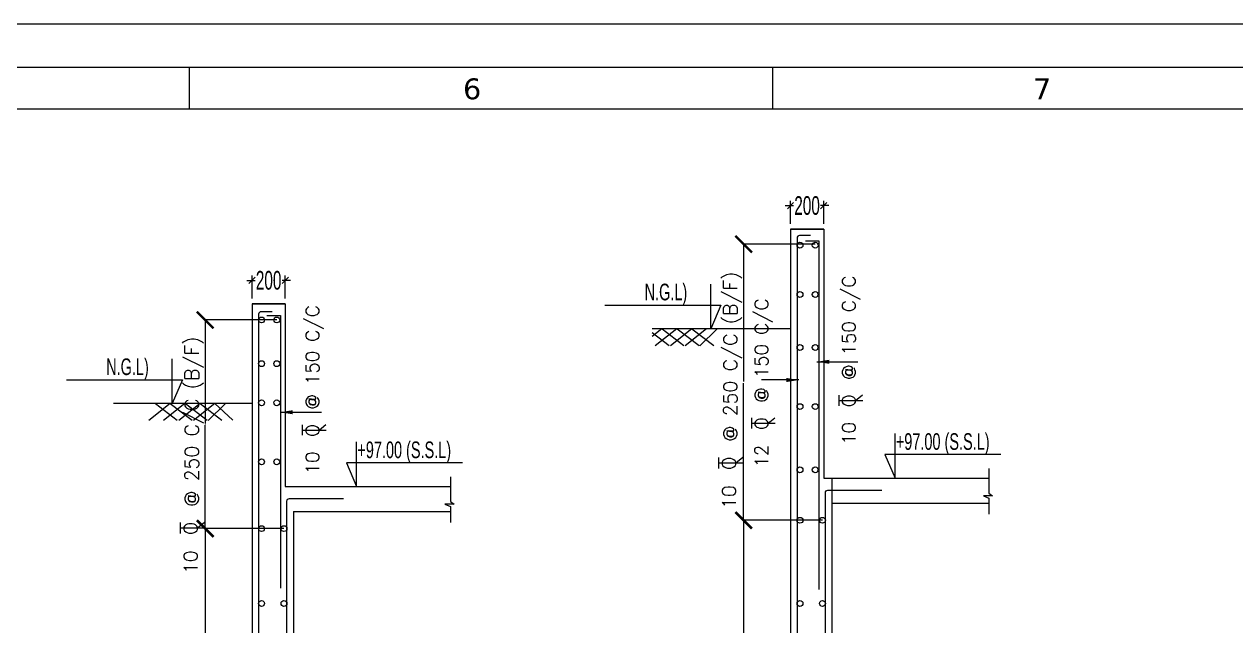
# Model space of a CAD drawing. Extents: x 1878645 to 3043969, y -1160829 to -603973.
# Drawn here: x 2225822 to 2233115, y -709148 to -705527 of the extents above; entities that cross this region are included whole.
import ezdxf
from ezdxf.enums import TextEntityAlignment as Align

# ---------------------------------------------------------------- set-up
doc = ezdxf.new("R2010")
doc.units = 0
doc.header["$LTSCALE"] = 100
doc.header["$PDMODE"] = 66
doc.linetypes.add('CONTINOUS', pattern=[0])
doc.linetypes.add('CONTINULUS', pattern=[0])
doc.layers.get('Defpoints').update_dxf_attribs({"lineweight": 0})
for name, color, linetype in [('C-REINF-DOT', 2, 'Continuous'), ('C-RETAINING WALL DETAILS', 4, 'Continuous'), ('C-T6-T7- PCC HATCH', 8, 'CONTINOUS'), ('CDIM', 3, 'Continuous'), ('Dim', 3, 'Continuous'), ('REINF', 5, 'Continuous'), ('S-DIM', 9, 'Continuous'), ('S-LEVEL MARK', 4, 'Continuous')]:
    doc.layers.add(name, color=color, linetype=linetype)
doc.layers.add('STR-DIM', color=1, linetype='CONTINOUS', lineweight=5)
doc.styles.add('ROMANS', font='simplex.shx', dxfattribs={"width": 0.75})
doc.styles.add('SOBHA', font='swisscl.ttf')
doc.styles.add('sobha.sed', font='swisscl.ttf', dxfattribs={"width": 0.8})
doc.styles.get("Standard").update_dxf_attribs({"font": 'verdana.ttf'})
doc.dimstyles.new('mm ond feet with line', dxfattribs={"dimtxt": 200, "dimasz": 100, "dimexe": 0.18, "dimexo": 0.0625, "dimgap": 0.09, "dimtad": 0, "dimdec": 0, "dimzin": 0, "dimdsep": 46, "dimtxsty": 'Standard', "dimblk": 'ARCHTICK', "dimcen": 0, "dimclrd": 8, "dimclre": 8, "dimclrt": 7, "dimadec": 0, "dimazin": 0, "dimtfac": 1, "dimtdec": 0, "dimtofl": 0, "dimtmove": 0, "dimatfit": 3, "dimfxl": 1, "dimtolj": 1, "dimtzin": 0, "dimarcsym": 0})
doc.dimstyles.new('S-25 MM', dxfattribs={"dimscale": 25, "dimtxt": 2.5, "dimasz": 1.5, "dimexe": 1.15, "dimexo": 1.25, "dimgap": 0.1, "dimtad": 0, "dimdec": 0, "dimrnd": 0.0005, "dimzin": 0, "dimdsep": 46, "dimtxsty": 'sobha.sed', "dimblk": 'OBLIQUE', "dimcen": 0.09, "dimdle": 1.25, "dimclrd": 8, "dimclre": 8, "dimclrt": 6, "dimadec": 0, "dimazin": 0, "dimtfac": 1, "dimtdec": 0, "dimtofl": 0, "dimtmove": 1, "dimatfit": 3, "dimfxl": 1, "dimtolj": 1, "dimtzin": 0, "dimlwd": -1, "dimlwe": -1, "dimarcsym": 0})

# ---------------------------------------------------------------- blocks, each defined once
blk = doc.blocks.new('_OBLIQUE')
at = {"color": 0, "linetype": 'ByBlock'}
blk.add_line((-0.5, -0.5), (0.5, 0.5), dxfattribs=at)
blk = doc.blocks.new('*D118')
at = {"layer": 'Defpoints', "color": 0, "transparency": 16777216}
for p in [(2227193, -707069.3), (2227193, -707210.3), (2227393, -707210.3)]:
    blk.add_point(p, dxfattribs=at)
at = {"layer": 'Dim', "color": 8, "transparency": 16777216}
for p, q in [((2227193, -707179.1), (2227193, -707040.5)), ((2227393, -707179.1), (2227393, -707040.5)), ((2227161.8, -707069.3), (2227211.9, -707069.3)), ((2227424.3, -707069.3), (2227374.1, -707069.3))]:
    blk.add_line(p, q, dxfattribs=at)
at = {"layer": 'Dim', "color": 8, "transparency": 16777216, "xscale": 37.5, "yscale": 37.5, "zscale": 37.5, "rotation": 180}
blk.add_blockref('_OBLIQUE', (2227193, -707069.3), dxfattribs=at)
at = {"layer": 'Dim', "color": 8, "transparency": 16777216, "xscale": 37.5, "yscale": 37.5, "zscale": 37.5}
blk.add_blockref('_OBLIQUE', (2227393, -707069.3), dxfattribs=at)
at = {"layer": 'Dim', "color": 6, "transparency": 16777216, "insert": (2227293, -707069.3), "char_height": 112.5, "attachment_point": 5, "style": 'sobha.sed'}
blk.add_mtext('\\A1;200', dxfattribs=at)
blk = doc.blocks.new('*D121')
at = {"layer": 'Defpoints', "color": 0, "transparency": 16777216}
for p in [(2230434.2, -706619.3), (2230434.2, -706760.3), (2230634.2, -706760.3)]:
    blk.add_point(p, dxfattribs=at)
at = {"layer": 'Dim', "color": 8, "transparency": 16777216}
for p, q in [((2230434.2, -706729.1), (2230434.2, -706590.5)), ((2230634.2, -706729.1), (2230634.2, -706590.5)), ((2230402.9, -706619.3), (2230453.1, -706619.3)), ((2230665.4, -706619.3), (2230615.3, -706619.3))]:
    blk.add_line(p, q, dxfattribs=at)
at = {"layer": 'Dim', "color": 8, "transparency": 16777216, "xscale": 37.5, "yscale": 37.5, "zscale": 37.5, "rotation": 180}
blk.add_blockref('_OBLIQUE', (2230434.2, -706619.3), dxfattribs=at)
at = {"layer": 'Dim', "color": 8, "transparency": 16777216, "xscale": 37.5, "yscale": 37.5, "zscale": 37.5}
blk.add_blockref('_OBLIQUE', (2230634.2, -706619.3), dxfattribs=at)
at = {"layer": 'Dim', "color": 6, "transparency": 16777216, "insert": (2230534.2, -706619.3), "char_height": 112.5, "attachment_point": 5, "style": 'sobha.sed'}
blk.add_mtext('\\A1;200', dxfattribs=at)
blk = doc.blocks.new('_ARCHTICK')
at = {"color": 0, "linetype": 'ByBlock', "const_width": 0.15}
blk.add_lwpolyline([(-0.5, -0.5), (0.5, 0.5)], dxfattribs=at)
blk = doc.blocks.new('*D155')
at = {"layer": 'Defpoints', "color": 0, "ltscale": 0.001, "transparency": 16777216}
for p in [(2226911.3, -708563.5), (2227385.5, -708563.5), (2227385.5, -713333.2)]:
    blk.add_point(p, dxfattribs=at)
at = {"layer": 'Dim', "color": 8, "lineweight": -2, "ltscale": 0.001, "transparency": 16777216}
for p, q in [((2227385.4, -708563.5), (2226911.1, -708563.5)), ((2226911.3, -708563.5), (2226911.3, -710940.8)), ((2226911.3, -713333.2), (2226911.3, -710955.8)), ((2227385.4, -713333.2), (2226911.1, -713333.2))]:
    blk.add_line(p, q, dxfattribs=at)
at = {"layer": 'Dim', "color": 8, "lineweight": -2, "ltscale": 0.001, "transparency": 16777216, "xscale": 100, "yscale": 100, "zscale": 100}
for p, rotation in [((2226911.3, -708563.5), 90), ((2226911.3, -713333.2), 270)]:
    blk.add_blockref('_ARCHTICK', p, dxfattribs=dict(at, rotation=rotation))
at = {"layer": 'Dim', "color": 7, "ltscale": 0.001, "transparency": 16777216, "insert": (2226911.3, -710948.3), "char_height": 4.5, "attachment_point": 5, "rotation": 90}
blk.add_mtext('\\A1;2385', dxfattribs=at)
blk = doc.blocks.new('*D159')
at = {"layer": 'Defpoints', "color": 0, "ltscale": 0.001, "transparency": 16777216}
for p in [(2230152.5, -708513.5), (2230626.7, -708513.5), (2230626.7, -713333.2)]:
    blk.add_point(p, dxfattribs=at)
at = {"layer": 'Dim', "color": 8, "lineweight": -2, "ltscale": 0.001, "transparency": 16777216}
for p, q in [((2230626.6, -708513.5), (2230152.3, -708513.5)), ((2230152.5, -708513.5), (2230152.5, -710915.8)), ((2230152.5, -713333.2), (2230152.5, -710930.8)), ((2230626.6, -713333.2), (2230152.3, -713333.2))]:
    blk.add_line(p, q, dxfattribs=at)
at = {"layer": 'Dim', "color": 8, "lineweight": -2, "ltscale": 0.001, "transparency": 16777216, "xscale": 100, "yscale": 100, "zscale": 100}
for p, rotation in [((2230152.5, -708513.5), 90), ((2230152.5, -713333.2), 270)]:
    blk.add_blockref('_ARCHTICK', p, dxfattribs=dict(at, rotation=rotation))
at = {"layer": 'Dim', "color": 7, "ltscale": 0.001, "transparency": 16777216, "insert": (2230152.5, -710923.3), "char_height": 4.5, "attachment_point": 5, "rotation": 90}
blk.add_mtext('\\A1;2410', dxfattribs=at)
blk = doc.blocks.new('*D1019')
at = {"layer": 'Defpoints', "color": 0, "ltscale": 0.001, "transparency": 16777216}
for p in [(2226911.3, -707307.6), (2227342, -707307.6), (2227250.4, -708563.5)]:
    blk.add_point(p, dxfattribs=at)
at = {"layer": 'Dim', "color": 8, "lineweight": -2, "ltscale": 0.001, "transparency": 16777216}
for p, q in [((2227341.9, -707307.6), (2226911.1, -707307.6)), ((2226911.3, -707307.6), (2226911.3, -707929.9)), ((2226911.3, -708563.5), (2226911.3, -707941.1)), ((2227250.4, -708563.5), (2226911.1, -708563.5))]:
    blk.add_line(p, q, dxfattribs=at)
at = {"layer": 'Dim', "color": 8, "lineweight": -2, "ltscale": 0.001, "transparency": 16777216, "xscale": 100, "yscale": 100, "zscale": 100}
for p, rotation in [((2226911.3, -707307.6), 90), ((2226911.3, -708563.5), 270)]:
    blk.add_blockref('_ARCHTICK', p, dxfattribs=dict(at, rotation=rotation))
at = {"layer": 'Dim', "color": 7, "ltscale": 0.001, "transparency": 16777216, "insert": (2226911.3, -707935.5), "char_height": 4.5, "attachment_point": 5, "rotation": 90}
blk.add_mtext('\\A1;628', dxfattribs=at)
blk = doc.blocks.new('TOR')
at = {"color": 2}
for p, q in [((-1.08, 3.13), (0.9, 3.13)), ((-0.09, 3.13), (-0.09, -1.3)), ((-0.09, 0.04), (0.95, -1.24))]:
    blk.add_line(p, q, dxfattribs=at)
at = {"color": 2, "style": 'ROMANS'}
blk.add_text('O', height=2.5, dxfattribs=at).set_placement((-1.35, 0.04))
blk.add_attdef('TOR', text='', height=2.5, dxfattribs=at).set_placement((-4.14, 0.04), align=Align.RIGHT)
blk.add_attdef('DIST', (3.77, 0.04), '', height=2.5, dxfattribs=at)
blk = doc.blocks.new('*D1020')
at = {"layer": 'Defpoints', "color": 0, "ltscale": 0.001, "transparency": 16777216}
for p in [(2230152.5, -706851.4), (2230583.2, -706851.4), (2230491.6, -708513.5)]:
    blk.add_point(p, dxfattribs=at)
at = {"layer": 'Dim', "color": 8, "lineweight": -2, "ltscale": 0.001, "transparency": 16777216}
for p, q in [((2230583.1, -706851.4), (2230152.3, -706851.4)), ((2230152.5, -706851.4), (2230152.5, -707676.9)), ((2230152.5, -708513.5), (2230152.5, -707687.9)), ((2230491.6, -708513.5), (2230152.3, -708513.5))]:
    blk.add_line(p, q, dxfattribs=at)
at = {"layer": 'Dim', "color": 8, "lineweight": -2, "ltscale": 0.001, "transparency": 16777216, "xscale": 100, "yscale": 100, "zscale": 100}
for p, rotation in [((2230152.5, -706851.4), 90), ((2230152.5, -708513.5), 270)]:
    blk.add_blockref('_ARCHTICK', p, dxfattribs=dict(at, rotation=rotation))
at = {"layer": 'Dim', "color": 7, "ltscale": 0.001, "transparency": 16777216, "insert": (2230152.5, -707682.4), "char_height": 4.5, "attachment_point": 5, "rotation": 90}
blk.add_mtext('\\A1;831', dxfattribs=at)

msp = doc.modelspace()

# ---------------------------------------------------------------- linework, layer by layer
at = {"color": 35}
msp.add_line((2237458.71243, -705527.26406), (2209009.38006, -705527.26406), dxfattribs=at)
for p, q in [((2237197.89345, -705788.08304), (2209260.16754, -705788.08304)), ((2226815.29154, -705788.08304), (2226815.29154, -706038.87053)), ((2230326.31634, -705788.08304), (2230326.31634, -706038.87053)), ((2237197.89345, -706038.87053), (2209510.95503, -706038.87053))]:
    msp.add_line(p, q)
at = {"layer": 'C-REINF-DOT', "color": 7}
for centre in [(2230491.61727, -706857.56775), (2230583.16967, -706857.56775), (2230491.61727, -707153.96864), (2230583.16967, -707153.96864), (2227250.44023, -707307.56775), (2227341.99263, -707307.56775), (2230491.61727, -707473.09414), (2230583.16967, -707473.09414), (2227250.44023, -707570.48662), (2227341.99263, -707570.48662), (2227250.44023, -707805.90707), (2227341.99263, -707805.90707), (2230491.61727, -707828.8406), (2230583.16967, -707828.8406), (2227250.44023, -708161.65353), (2227341.99263, -708161.65353), (2230491.61727, -708209.69857), (2230583.16967, -708209.69857), (2230491.61727, -708513.45499), (2230626.68748, -708513.45499), (2227250.44023, -708563.45499), (2227385.51043, -708563.45499), (2227250.44023, -709013.84017), (2227385.51043, -709013.84017), (2230491.61727, -709013.84017), (2230626.68748, -709013.84017)]:
    msp.add_circle(centre, 17.5, dxfattribs=at)
at = {"layer": 'C-RETAINING WALL DETAILS', "color": 2}
for p, q in [((2230434.18748, -706760.34746), (2230434.18748, -713410.34746)), ((2230634.18748, -706760.34746), (2230434.18748, -706760.34746)), ((2230434.18748, -706760.34746), (2230634.18748, -706760.34746)), ((2230634.18748, -706760.34746), (2230634.18748, -708260.34746)), ((2227193.01043, -707210.34746), (2227193.01043, -713410.34746)), ((2227393.01043, -707210.34746), (2227193.01043, -707210.34746)), ((2227193.01043, -707210.34746), (2227393.01043, -707210.34746)), ((2227393.01043, -707210.34746), (2227393.01043, -708310.34746)), ((2230634.18748, -708260.34746), (2231628.64245, -708260.34746)), ((2230634.18748, -708260.34746), (2231628.64245, -708260.34746)), ((2230684.18748, -708260.34746), (2230684.18748, -713410.34746)), ((2227393.01043, -708310.34746), (2228387.46541, -708310.34746)), ((2227393.01043, -708310.34746), (2228387.46541, -708310.34746)), ((2230684.18748, -708410.34746), (2231628.64245, -708410.34746)), ((2227443.01043, -708460.34746), (2228387.46541, -708460.34746)), ((2227443.01043, -708460.34746), (2227443.01043, -713410.34746))]:
    msp.add_line(p, q, dxfattribs=at)
at = {"layer": 'C-T6-T7- PCC HATCH', "color": 8, "linetype": 'CONTINULUS'}
for p, q in [((2229659.72778, -707360.34746), (2229601.17115, -707407.07951)), ((2230434.18748, -707360.34746), (2229601.17115, -707360.34746)), ((2229601.17115, -707382.87179), (2229703.19038, -707460.47417)), ((2229749.36976, -707360.34746), (2229620.73865, -707463.00356)), ((2229661.20175, -707360.34746), (2229792.83236, -707460.47417)), ((2229840.51804, -707360.34746), (2229711.88693, -707463.00356)), ((2229752.35003, -707360.34746), (2229883.98064, -707460.47417)), ((2229928.65372, -707360.34746), (2229800.02261, -707463.00356)), ((2229840.48571, -707360.34746), (2229972.11632, -707460.47417)), ((2229993.2957, -707360.34746), (2229889.66459, -707463.00356)), ((2227193.01043, -707810.34746), (2226359.99411, -707810.34746)), ((2226699.74739, -707810.34746), (2226571.11628, -707913.00356)), ((2226611.57938, -707810.34746), (2226743.20999, -707910.47417)), ((2226789.38937, -707810.34746), (2226660.75826, -707913.00356)), ((2226701.22136, -707810.34746), (2226832.85197, -707910.47417)), ((2226880.53764, -707810.34746), (2226751.90653, -707913.00356)), ((2226792.36963, -707810.34746), (2226924.00024, -707910.47417)), ((2226968.67332, -707810.34746), (2226840.04221, -707913.00356)), ((2226880.50531, -707810.34746), (2227012.13592, -707910.47417)), ((2227033.3153, -707810.34746), (2226929.68419, -707913.00356)), ((2226970.14729, -707810.34746), (2227076.7779, -707910.47417))]:
    msp.add_line(p, q, dxfattribs=at)
at = {"layer": 'REINF'}
for points in [[(2230555.59361, -706799.05934), (2230489.18748, -706799.05934, 0.4142135624), (2230474.18748, -706814.05934), (2230474.18748, -710806.69286)], [(2227314.41657, -707257.75463), (2227248.01043, -707257.75463, 0.4142135624), (2227233.01043, -707272.75463), (2227233.01043, -710806.69286)], [(2230944.18748, -713680.34746), (2230659.18748, -713680.34746, -0.4142135624), (2230644.18748, -713665.34746), (2230644.18748, -708347.12845, -0.4142135624), (2230659.18748, -708332.12845), (2230984.18748, -708332.12845)], [(2227703.01043, -713680.34746), (2227418.01043, -713680.34746, -0.4142135624), (2227403.01043, -713665.34746), (2227403.01043, -708397.12845, -0.4142135624), (2227418.01043, -708382.12845), (2227743.01043, -708382.12845)]]:
    msp.add_lwpolyline(points, format="xyb", dxfattribs=at)
for points in [[(2230524.22284, -706830.92689), (2230604.66072, -706830.92689), (2230604.66072, -708930.59305)], [(2227283.04579, -707280.92689), (2227363.48367, -707280.92689), (2227363.48367, -708920.99429)]]:
    msp.add_lwpolyline(points, dxfattribs=at)
at = {"layer": 'S-DIM', "linetype": 'Continuous'}
for points in [[(2231628.64245, -708202.355), (2231628.64245, -708350.59362), (2231650.18411, -708366.99468), (2231595.81706, -708366.99468), (2231628.64245, -708380.32057), (2231628.64245, -708476.47074)], [(2228387.46541, -708252.355), (2228387.46541, -708400.59362), (2228409.00707, -708416.99468), (2228354.64001, -708416.99468), (2228387.46541, -708430.32057), (2228387.46541, -708526.47074)]]:
    msp.add_lwpolyline(points, dxfattribs=at)
at = {"layer": 'S-LEVEL MARK', "color": 1, "linetype": 'CONTINULUS'}
for points in [[(2229316.68818, -707218.22193), (2230015.20399, -707218.22193), (2229954.11102, -707360.34746), (2229954.11102, -707091.7024)], [(2226075.51114, -707668.22193), (2226774.02695, -707668.22193), (2226712.93398, -707810.34746), (2226712.93398, -707541.7024)], [(2231701.4683, -708118.22193), (2231002.95249, -708118.22193), (2231064.04546, -708260.34746), (2231064.04546, -707991.7024)], [(2228460.29126, -708168.22193), (2227761.77545, -708168.22193), (2227822.86842, -708310.34746), (2227822.86842, -708041.7024)]]:
    msp.add_lwpolyline(points, dxfattribs=at)

# ---------------------------------------------------------------- block references
at = {"layer": 'CDIM'}
ref = msp.add_blockref('TOR', (2230107.36767, -708164.84773), dxfattribs=dict(at, xscale=33.17760000000335, yscale=33.17760000000335, zscale=33.17760000000335, rotation=90))
ref.add_attrib('TOR', '10', dxfattribs={"layer": '0', "color": 7, "height": 82.944, "rotation": 90, "style": 'ROMANS'}).set_placement((2230106.1655, -708302.35971), align=Align.RIGHT)
ref.add_attrib('DIST', '@ 250 C/C (B/F) ', (2230113.53441, -708039.74728), dxfattribs={"layer": '0', "color": 7, "height": 82.944, "rotation": 90, "style": 'ROMANS'})
at = {"layer": 'CDIM', "color": 7}
ref = msp.add_blockref('TOR', (2230827.59147, -707789.02301), dxfattribs=dict(at, xscale=32, yscale=32, zscale=32, rotation=89.99999999998404))
ref.add_attrib('TOR', '10', dxfattribs={"layer": '0', "color": 7, "height": 80, "rotation": 90, "style": 'ROMANS'}).set_placement((2230826.43197, -707921.65417), align=Align.RIGHT)
ref.add_attrib('DIST', '@ 150 C/C ', (2230826.43197, -707668.36285), dxfattribs={"layer": '0', "color": 7, "height": 80, "rotation": 90, "style": 'ROMANS'})
ref = msp.add_blockref('TOR', (2230301.29065, -707926.02486), dxfattribs=dict(at, xscale=32, yscale=32, zscale=32, rotation=89.99999999998404))
ref.add_attrib('TOR', '12', dxfattribs={"layer": '0', "color": 7, "height": 80, "rotation": 90, "style": 'ROMANS'}).set_placement((2230300.13115, -708058.65602), align=Align.RIGHT)
ref.add_attrib('DIST', '@ 150 C/C ', (2230300.13115, -707805.36471), dxfattribs={"layer": '0', "color": 7, "height": 80, "rotation": 90, "style": 'ROMANS'})
ref = msp.add_blockref('TOR', (2227597.75927, -707967.01768), dxfattribs=dict(at, xscale=32, yscale=32, zscale=32, rotation=89.99999999998404))
ref.add_attrib('TOR', '10', dxfattribs={"layer": '0', "color": 7, "height": 80, "rotation": 90, "style": 'ROMANS'}).set_placement((2227596.59977, -708099.64883), align=Align.RIGHT)
ref.add_attrib('DIST', '@ 150 C/C ', (2227596.59977, -707846.35752), dxfattribs={"layer": '0', "color": 7, "height": 80, "rotation": 90, "style": 'ROMANS'})
at = {"layer": 'CDIM'}
ref = msp.add_blockref('TOR', (2226866.19062, -708556.61544), dxfattribs=dict(at, xscale=33.17760000000335, yscale=33.17760000000335, zscale=33.17760000000335, rotation=90))
ref.add_attrib('TOR', '10', dxfattribs={"layer": '0', "color": 7, "height": 82.944, "rotation": 90, "style": 'ROMANS'}).set_placement((2226864.98846, -708694.12743), align=Align.RIGHT)
ref.add_attrib('DIST', '@ 250 C/C (B/F) ', (2226872.35737, -708431.51499), dxfattribs={"layer": '0', "color": 7, "height": 82.944, "rotation": 90, "style": 'ROMANS'})

# ---------------------------------------------------------------- texts
for s, p in [('6', (2228463.27083, -705978.87344)), ('7', (2231894.36992, -705978.87344))]:
    msp.add_text(s, height=125.39374).set_placement(p)
at = {"layer": 'STR-DIM', "color": 30, "style": 'SOBHA', "width": 0.85}
for s, p in [('N.G.L)', (2229556.24357, -707189.19563)), ('N.G.L)', (2226315.06653, -707639.19563)), ('+97.00 (S.S.L)', (2231068.47249, -708089.19563)), ('+97.00 (S.S.L)', (2227827.29545, -708139.19563))]:
    msp.add_text(s, height=100, dxfattribs=at).set_placement(p)

# ---------------------------------------------------------------- dimensions: what is measured, and where the dimension line sits
at = {"layer": 'Dim'}
for base, p1, p2, picture, middle in [((2230434.18748, -706619.28602), (2230634.18748, -706760.34746), (2230434.18748, -706760.34746), '*D121', (2230534.18748, -706619.28602)), ((2227193.01043, -707069.28602), (2227393.01043, -707210.34746), (2227193.01043, -707210.34746), '*D118', (2227293.01043, -707069.28602))]:
    dim = msp.add_linear_dim(base=base, p1=p1, p2=p2, dimstyle='S-25 MM', override={"dimtxt": 4.5, "dimblk": 'OBLIQUE'}, dxfattribs=at)
    dim.commit()
    dim.dimension.update_dxf_attribs({"geometry": picture, "text_midpoint": middle})
at = {"layer": 'Dim', "ltscale": 0.001}
for base, p1, p2, picture, middle in [((2230152.45486, -706851.37679), (2230491.61727, -708513.45499), (2230583.16967, -706851.37679), '*D1020', (2230152.45486, -707682.41589)), ((2226911.27781, -707307.56775), (2227250.44023, -708563.45499), (2227341.99263, -707307.56775), '*D1019', (2226911.27781, -707935.51137)), ((2226911.27781, -708563.45499), (2227385.51043, -713333.18239), (2227385.51043, -708563.45499), '*D155', (2226911.27781, -710948.31869)), ((2230152.45486, -708513.45499), (2230626.68748, -713333.18239), (2230626.68748, -708513.45499), '*D159', (2230152.45486, -710923.31869))]:
    dim = msp.add_linear_dim(base=base, p1=p1, p2=p2, angle=90, dimstyle='mm ond feet with line', override={"dimtxt": 4.5, "dimlfac": 0.5, "dimblk": 'ARCHTICK'}, dxfattribs=at)
    dim.commit()
    dim.dimension.update_dxf_attribs({"geometry": picture, "text_midpoint": middle})

# ---------------------------------------------------------------- leaders
at = {"layer": 'Dim'}
for points in [[(2230593.31587, -707559.28823), (2230840.19305, -707559.28823)], [(2230484.51658, -707668.83465), (2230260.67632, -707668.83465)], [(2227363.48367, -707862.84047), (2227610.36085, -707862.84047)]]:
    msp.add_leader(points, dimstyle='S-25 MM', override={"dimasz": 3}, dxfattribs=at)

doc.saveas('drawing.dxf')
